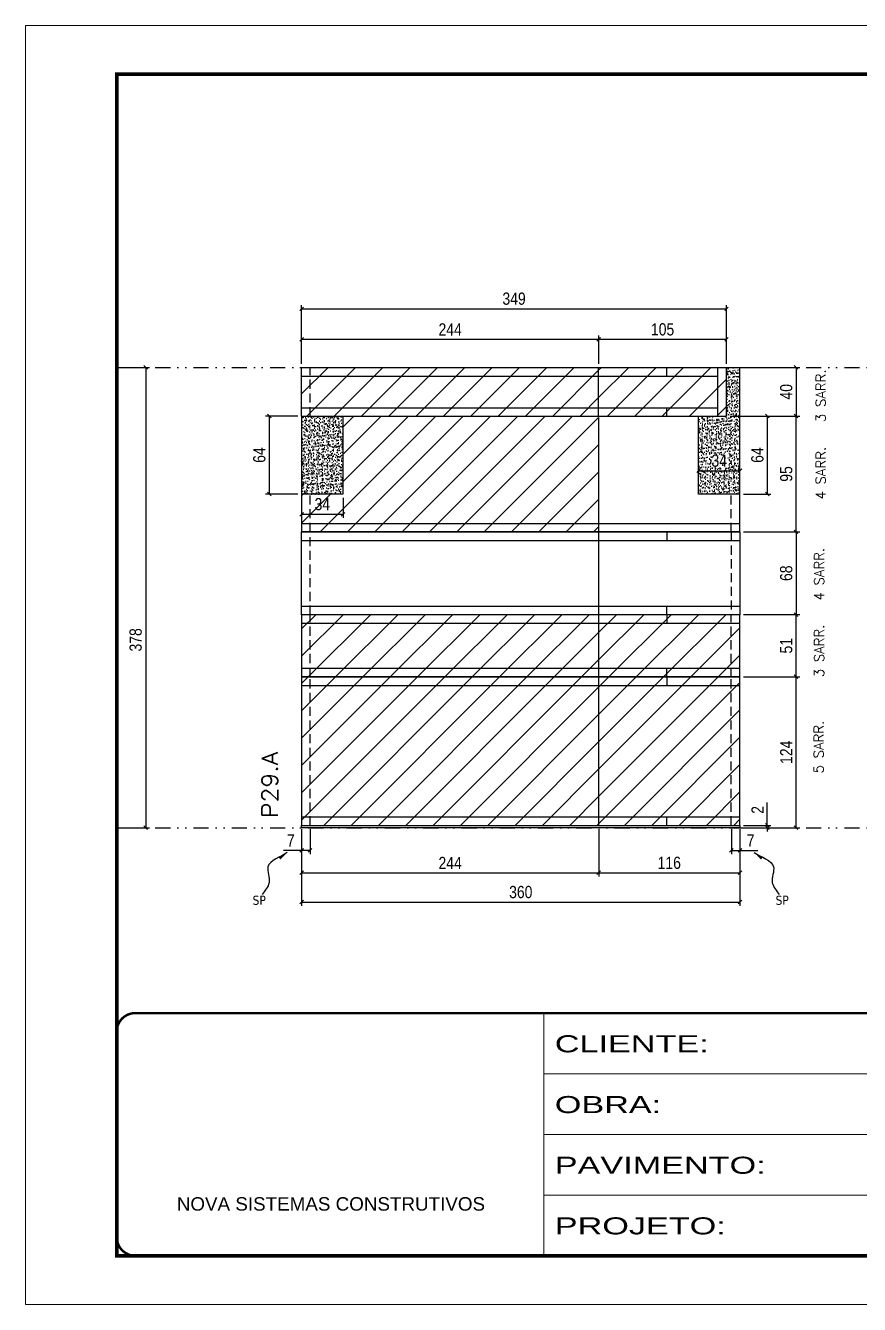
# Model space of a CAD drawing. Extents: x 28748 to 35002, y 14885 to 43501.
# Drawn here: x 28748 to 29433, y 27519 to 28569 of the extents above; entities that cross this region are included whole.
import ezdxf

# ---------------------------------------------------------------- set-up
doc = ezdxf.new("R2010")
doc.units = 0
for name, pattern in [('CONTINUO', [0]), ('DASHED', [0.75, 0.5, -0.25]), ('DIVIDE2', [0.625, 0.25, -0.125, 0, -0.125, 0, -0.125]), ('HIDDEN', [0.375, 0.25, -0.125])]:
    doc.linetypes.add(name, pattern=pattern)
for name, color, linetype in [('COTA', 241, 'Continuous'), ('Nível', 160, 'Continuous'), ('Painéis', 200, 'Continuous'), ('SARR_2.2x7', 40, 'Continuous'), ('Sarrafo de Pressão', 42, 'HIDDEN'), ('texto', 7, 'Continuous')]:
    doc.layers.add(name, color=color, linetype=linetype)
for name, color, linetype, lineweight in [('Folhas', 255, 'Continuous', 9), ('Hachura', 251, 'Continuous', 9), ('SARRAFO DE PRESSAO', 251, 'DASHED', 9), ('Texto Seção', 7, 'Continuous', 15)]:
    doc.layers.add(name, color=color, linetype=linetype, lineweight=lineweight)
doc.styles.add('ARIAL', font='arial.ttf')
doc.styles.add('COTA TECNICA', font='techl___.ttf', dxfattribs={"height": 10})
doc.styles.add('COTA TECNICA-50', font='techl___.ttf', dxfattribs={"height": 10})
doc.styles.add('REGUA-120', font='ROMANS.shx', dxfattribs={"height": 15})
doc.styles.add('ROMANS', font='romans.shx')
doc.styles.get("Standard").update_dxf_attribs({"font": 'arial.ttf'})
doc.styles.add('Tecnologia', font='')
doc.styles.get('Tecnologia').set_extended_font_data('Forgotten Futurist')
doc.dimstyles.new('COTA PAINEL-50', dxfattribs={"dimtxt": 10, "dimasz": 3, "dimexe": 3, "dimexo": 3, "dimgap": 3, "dimtad": 1, "dimdec": 1, "dimzin": 12, "dimdsep": 46, "dimtxsty": 'COTA TECNICA-50', "dimblk1": 'OBLIQUE', "dimblk2": 'OBLIQUE', "dimsah": 1, "dimcen": 0.9, "dimclrd": 4, "dimclre": 4, "dimclrt": 240, "dimadec": 1, "dimazin": 3, "dimtfac": 1, "dimtdec": 1, "dimtmove": 0, "dimatfit": 3, "dimfxl": 1, "dimtolj": 1, "dimtzin": 12, "dimarcsym": 0})
doc.dimstyles.new('PAINEL', dxfattribs={"dimtxt": 10, "dimasz": 3, "dimexe": 3, "dimexo": 3, "dimgap": 3, "dimtad": 1, "dimdec": 1, "dimzin": 12, "dimdsep": 46, "dimtxsty": 'COTA TECNICA', "dimblk1": 'OBLIQUE', "dimblk2": 'OBLIQUE', "dimsah": 1, "dimcen": 0.9, "dimclrd": 4, "dimclre": 4, "dimclrt": 240, "dimadec": 1, "dimazin": 3, "dimtfac": 1, "dimtdec": 1, "dimtmove": 0, "dimatfit": 3, "dimfxl": 1, "dimtolj": 1, "dimtzin": 12, "dimarcsym": 0})
doc.dimstyles.get("Standard").update_dxf_attribs({"dimtxt": 0.18, "dimasz": 0.18, "dimexe": 0.18, "dimexo": 0.0625, "dimgap": 0.09, "dimtad": 0, "dimtih": 1, "dimtoh": 1, "dimdec": 4, "dimzin": 0, "dimdsep": 46, "dimtxsty": 'Standard', "dimcen": 0.09, "dimadec": 0, "dimazin": 0, "dimtfac": 1, "dimtdec": 4, "dimtofl": 0, "dimtmove": 0, "dimatfit": 3, "dimfxl": 1, "dimtolj": 1, "dimtzin": 0, "dimarcsym": 0})
pattern_1 = [(45, (-100272.658, -2076.637), (-11.2253202, 11.2253202), [])]
pattern_2 = [(45, (22615.809, 32122.585), (-11.22532, 11.22532), [])]

# ---------------------------------------------------------------- blocks, each defined once
blk = doc.blocks.new('9999999999')
at = {"color": 30, "linetype": 'CONTINUO'}
for p, q in [((98564.6, 34230.2), (98564.6, 34429.4)), ((98564.6, 34379.6), (99584, 34379.6)), ((98564.6, 34329.8), (99488, 34329.8)), ((98564.6, 34280), (99488, 34280))]:
    blk.add_line(p, q, dxfattribs=at)
at = {"color": 30, "linetype": 'CONTINUO', "const_width": 2}
blk.add_lwpolyline([(99584, 34230.2), (99584, 34414.4, 0.414214), (99569, 34429.4), (98229, 34429.4, 0.414214), (98214, 34414.4), (98214, 34245.2, 0.414214), (98229, 34230.2), (99584, 34230.2)], format="xyb", dxfattribs=at)
at = {"layer": 'Folhas'}
blk.add_lwpolyline([(98139, 34190.2), (99624, 34190.2), (99624, 35240.2), (98139, 35240.2)], close=True, dxfattribs=at)
at = {"layer": 'Folhas', "color": 30, "const_width": 3}
blk.add_lwpolyline([(98214, 34230.2), (99584, 34230.2), (99584, 35200.2), (98214, 35200.2)], close=True, dxfattribs=at)
at = {"color": 7, "linetype": 'Continuous', "ltscale": 5, "style": 'ARIAL'}
blk.add_text('NOVA SISTEMAS CONSTRUTIVOS', height=11.059, dxfattribs=at).set_placement((98263.2, 34267.2))
at = {"layer": 'Folhas', "color": 7, "style": 'Tecnologia', "width": 1.5}
for s, p in [('CLIENTE:', (98573.7, 34397.2)), ('OBRA:', (98573.7, 34347.3)), ('PAVIMENTO:', (98573.7, 34297.5)), ('PROJETO:', (98573.7, 34247.7))]:
    blk.add_text(s, height=14, dxfattribs=at).set_placement(p)
blk = doc.blocks.new('_Oblique')
at = {"color": 0, "linetype": 'ByBlock', "lineweight": -2}
blk.add_line((-0.5, -0.5), (0.5, 0.5), dxfattribs=at)
blk = doc.blocks.new('*D946')
at = {"layer": 'COTA', "color": 4, "linetype": 'ByBlock', "lineweight": -2, "transparency": 16777216}
for p, q in [((28826.3, 28288.6), (28850.1, 28288.6)), ((28847.1, 28288.6), (28847.1, 27910.6)), ((28826.3, 27910.6), (28850.1, 27910.6))]:
    blk.add_line(p, q, dxfattribs=at)
at = {"layer": 'Defpoints', "color": 0, "linetype": 'ByBlock', "transparency": 16777216}
for p in [(28823.3, 28288.6), (28823.3, 27910.6), (28847.1, 27910.6)]:
    blk.add_point(p, dxfattribs=at)
at = {"layer": 'COTA', "color": 4, "linetype": 'ByBlock', "lineweight": -2, "transparency": 16777216, "xscale": 3, "yscale": 3, "zscale": 3}
for p, rotation in [((28847.1, 28288.6), 90), ((28847.1, 27910.6), 270)]:
    blk.add_blockref('_Oblique', p, dxfattribs=dict(at, rotation=rotation))
at = {"layer": 'COTA', "color": 240, "linetype": 'ByBlock', "transparency": 16777216, "insert": (28838.8, 28064.9), "char_height": 10, "attachment_point": 5, "rotation": 90, "style": 'COTA TECNICA'}
blk.add_mtext('\\A1;378', dxfattribs=at)
blk = doc.blocks.new('*D947')
at = {"layer": 'COTA', "color": 4, "lineweight": -2, "transparency": 16777216}
for p, q in [((28975.1, 27909.6), (28975.1, 27846.6)), ((29335.1, 27909.6), (29335.1, 27846.6)), ((28975.1, 27849.6), (29335.1, 27849.6))]:
    blk.add_line(p, q, dxfattribs=at)
at = {"layer": 'Defpoints', "color": 0, "transparency": 16777216}
for p in [(28975.1, 27912.6), (29335.1, 27912.6), (29335.1, 27849.6)]:
    blk.add_point(p, dxfattribs=at)
at = {"layer": 'COTA', "color": 4, "lineweight": -2, "transparency": 16777216, "xscale": 3, "yscale": 3, "zscale": 3, "rotation": 180}
blk.add_blockref('_Oblique', (28975.1, 27849.6), dxfattribs=at)
at = {"layer": 'COTA', "color": 4, "lineweight": -2, "transparency": 16777216, "xscale": 3, "yscale": 3, "zscale": 3}
blk.add_blockref('_Oblique', (29335.1, 27849.6), dxfattribs=at)
at = {"layer": 'COTA', "color": 240, "transparency": 16777216, "insert": (29155.1, 27857.8), "char_height": 10, "attachment_point": 5, "style": 'COTA TECNICA'}
blk.add_mtext('\\A1;360', dxfattribs=at)
blk = doc.blocks.new('*D948')
at = {"layer": 'COTA', "color": 4, "lineweight": -2, "transparency": 16777216}
for p, q in [((28982.1, 27909.6), (28982.1, 27889)), ((28975.1, 27907.6), (28975.1, 27889)), ((28975.1, 27892), (28960.3, 27892)), ((28982.1, 27892), (28975.1, 27892))]:
    blk.add_line(p, q, dxfattribs=at)
at = {"layer": 'Defpoints', "color": 0, "transparency": 16777216}
for p in [(28975.1, 27910.6), (28982.1, 27912.6), (28975.1, 27892)]:
    blk.add_point(p, dxfattribs=at)
at = {"layer": 'COTA', "color": 4, "lineweight": -2, "transparency": 16777216, "xscale": 3, "yscale": 3, "zscale": 3, "rotation": 180}
blk.add_blockref('_Oblique', (28975.1, 27892), dxfattribs=at)
at = {"layer": 'COTA', "color": 4, "lineweight": -2, "transparency": 16777216, "xscale": 3, "yscale": 3, "zscale": 3}
blk.add_blockref('_Oblique', (28982.1, 27892), dxfattribs=at)
at = {"layer": 'COTA', "color": 240, "transparency": 16777216, "insert": (28966.2, 27900.1), "char_height": 10, "attachment_point": 5, "style": 'COTA TECNICA-50'}
blk.add_mtext('\\A1;7', dxfattribs=at)
blk = doc.blocks.new('*D949')
at = {"layer": 'COTA', "color": 4, "lineweight": -2, "transparency": 16777216}
for p, q in [((29328.1, 27909.6), (29328.1, 27889)), ((29335.1, 27907.6), (29335.1, 27889)), ((29328.1, 27892), (29335.1, 27892)), ((29335.1, 27892), (29349.8, 27892))]:
    blk.add_line(p, q, dxfattribs=at)
at = {"layer": 'Defpoints', "color": 0, "transparency": 16777216}
for p in [(29328.1, 27912.6), (29335.1, 27910.6), (29335.1, 27892)]:
    blk.add_point(p, dxfattribs=at)
at = {"layer": 'COTA', "color": 4, "lineweight": -2, "transparency": 16777216, "xscale": 3, "yscale": 3, "zscale": 3, "rotation": 180}
blk.add_blockref('_Oblique', (29328.1, 27892), dxfattribs=at)
at = {"layer": 'COTA', "color": 4, "lineweight": -2, "transparency": 16777216, "xscale": 3, "yscale": 3, "zscale": 3}
blk.add_blockref('_Oblique', (29335.1, 27892), dxfattribs=at)
at = {"layer": 'COTA', "color": 240, "transparency": 16777216, "insert": (29343.9, 27900.1), "char_height": 10, "attachment_point": 5, "style": 'COTA TECNICA-50'}
blk.add_mtext('\\A1;7', dxfattribs=at)
blk = doc.blocks.new('*D950')
at = {"layer": 'COTA', "color": 4, "lineweight": -2, "transparency": 16777216}
for p, q in [((29338.1, 28034.6), (29384.3, 28034.6)), ((29381.3, 27910.6), (29381.3, 28034.6)), ((29338.1, 27910.6), (29384.3, 27910.6))]:
    blk.add_line(p, q, dxfattribs=at)
at = {"layer": 'Defpoints', "color": 0, "transparency": 16777216}
for p in [(29335.1, 28034.6), (29381.3, 28034.6), (29335.1, 27910.6)]:
    blk.add_point(p, dxfattribs=at)
at = {"layer": 'COTA', "color": 4, "lineweight": -2, "transparency": 16777216, "xscale": 3, "yscale": 3, "zscale": 3}
for p, rotation in [((29381.3, 28034.6), 90), ((29381.3, 27910.6), 270)]:
    blk.add_blockref('_Oblique', p, dxfattribs=dict(at, rotation=rotation))
at = {"layer": 'COTA', "color": 240, "transparency": 16777216, "insert": (29373.2, 27972.6), "char_height": 10, "attachment_point": 5, "rotation": 90, "style": 'COTA TECNICA-50'}
blk.add_mtext('\\A1;124', dxfattribs=at)
blk = doc.blocks.new('*D951')
at = {"layer": 'COTA', "color": 4, "lineweight": -2, "transparency": 16777216}
for p, q in [((29357.6, 27912.6), (29357.6, 27931.4)), ((29338.1, 27912.6), (29360.6, 27912.6)), ((29338.1, 27910.6), (29360.6, 27910.6)), ((29357.6, 27910.6), (29357.6, 27912.6)), ((29357.6, 27910.6), (29357.6, 27907.6))]:
    blk.add_line(p, q, dxfattribs=at)
at = {"layer": 'Defpoints', "color": 0, "transparency": 16777216}
for p in [(29335.1, 27912.6), (29335.1, 27910.6), (29357.6, 27910.6)]:
    blk.add_point(p, dxfattribs=at)
at = {"layer": 'COTA', "color": 4, "lineweight": -2, "transparency": 16777216, "xscale": 3, "yscale": 3, "zscale": 3}
for p, rotation in [((29357.6, 27912.6), 270), ((29357.6, 27910.6), 90)]:
    blk.add_blockref('_Oblique', p, dxfattribs=dict(at, rotation=rotation))
at = {"layer": 'COTA', "color": 240, "transparency": 16777216, "insert": (29349.6, 27925.3), "char_height": 10, "attachment_point": 5, "rotation": 90, "style": 'COTA TECNICA-50'}
blk.add_mtext('\\A1;2', dxfattribs=at)
blk = doc.blocks.new('*D952')
at = {"layer": 'COTA', "color": 4, "linetype": 'ByBlock', "lineweight": -2, "transparency": 16777216}
for p, q in [((29338.1, 28085.6), (29384.3, 28085.6)), ((29381.3, 28034.6), (29381.3, 28085.6)), ((29338.1, 28034.6), (29384.3, 28034.6))]:
    blk.add_line(p, q, dxfattribs=at)
at = {"layer": 'Defpoints', "color": 0, "linetype": 'ByBlock', "transparency": 16777216}
for p in [(29335.1, 28085.6), (29381.3, 28085.6), (29335.1, 28034.6)]:
    blk.add_point(p, dxfattribs=at)
at = {"layer": 'COTA', "color": 4, "linetype": 'ByBlock', "lineweight": -2, "transparency": 16777216, "xscale": 3, "yscale": 3, "zscale": 3}
for p, rotation in [((29381.3, 28085.6), 90), ((29381.3, 28034.6), 270)]:
    blk.add_blockref('_Oblique', p, dxfattribs=dict(at, rotation=rotation))
at = {"layer": 'COTA', "color": 240, "linetype": 'ByBlock', "transparency": 16777216, "insert": (29373.2, 28060.1), "char_height": 10, "attachment_point": 5, "rotation": 90, "style": 'COTA TECNICA'}
blk.add_mtext('\\A1;51', dxfattribs=at)
blk = doc.blocks.new('*D953')
at = {"layer": 'COTA', "color": 4, "linetype": 'ByBlock', "lineweight": -2, "transparency": 16777216}
for p, q in [((29338.1, 28248.6), (29360.6, 28248.6)), ((29357.6, 28248.6), (29357.6, 28184.6)), ((29338.1, 28184.6), (29360.6, 28184.6))]:
    blk.add_line(p, q, dxfattribs=at)
at = {"layer": 'Defpoints', "color": 0, "linetype": 'ByBlock', "transparency": 16777216}
for p in [(29335.1, 28248.6), (29335.1, 28184.6), (29357.6, 28184.6)]:
    blk.add_point(p, dxfattribs=at)
at = {"layer": 'COTA', "color": 4, "linetype": 'ByBlock', "lineweight": -2, "transparency": 16777216, "xscale": 3, "yscale": 3, "zscale": 3}
for p, rotation in [((29357.6, 28248.6), 90), ((29357.6, 28184.6), 270)]:
    blk.add_blockref('_Oblique', p, dxfattribs=dict(at, rotation=rotation))
at = {"layer": 'COTA', "color": 240, "linetype": 'ByBlock', "transparency": 16777216, "insert": (29349.5, 28216.6), "char_height": 10, "attachment_point": 5, "rotation": 90, "style": 'COTA TECNICA'}
blk.add_mtext('\\A1;64', dxfattribs=at)
blk = doc.blocks.new('*D1812')
at = {"layer": 'COTA', "color": 4, "linetype": 'ByBlock', "lineweight": -2, "transparency": 16777216}
for p, q in [((29338.1, 28248.6), (29384.3, 28248.6)), ((29381.3, 28153.6), (29381.3, 28248.6)), ((29338.1, 28153.6), (29384.3, 28153.6))]:
    blk.add_line(p, q, dxfattribs=at)
at = {"layer": 'Defpoints', "color": 0, "linetype": 'ByBlock', "transparency": 16777216}
for p in [(29335.1, 28248.6), (29381.3, 28248.6), (29335.1, 28153.6)]:
    blk.add_point(p, dxfattribs=at)
at = {"layer": 'COTA', "color": 4, "linetype": 'ByBlock', "lineweight": -2, "transparency": 16777216, "xscale": 3, "yscale": 3, "zscale": 3}
for p, rotation in [((29381.3, 28248.6), 90), ((29381.3, 28153.6), 270)]:
    blk.add_blockref('_Oblique', p, dxfattribs=dict(at, rotation=rotation))
at = {"layer": 'COTA', "color": 240, "linetype": 'ByBlock', "transparency": 16777216, "insert": (29373.2, 28201.1), "char_height": 10, "attachment_point": 5, "rotation": 90, "style": 'COTA TECNICA'}
blk.add_mtext('\\A1;95', dxfattribs=at)
blk = doc.blocks.new('*D1813')
at = {"layer": 'COTA', "color": 4, "linetype": 'ByBlock', "lineweight": -2, "transparency": 16777216}
for p, q in [((28972.1, 28248.6), (28945.5, 28248.6)), ((28948.5, 28248.6), (28948.5, 28184.6)), ((28972.1, 28184.6), (28945.5, 28184.6))]:
    blk.add_line(p, q, dxfattribs=at)
at = {"layer": 'Defpoints', "color": 0, "linetype": 'ByBlock', "transparency": 16777216}
for p in [(28975.1, 28248.6), (28948.5, 28184.6), (28975.1, 28184.6)]:
    blk.add_point(p, dxfattribs=at)
at = {"layer": 'COTA', "color": 4, "linetype": 'ByBlock', "lineweight": -2, "transparency": 16777216, "xscale": 3, "yscale": 3, "zscale": 3}
for p, rotation in [((28948.5, 28248.6), 90), ((28948.5, 28184.6), 270)]:
    blk.add_blockref('_Oblique', p, dxfattribs=dict(at, rotation=rotation))
at = {"layer": 'COTA', "color": 240, "linetype": 'ByBlock', "transparency": 16777216, "insert": (28940.4, 28216.6), "char_height": 10, "attachment_point": 5, "rotation": 90, "style": 'COTA TECNICA'}
blk.add_mtext('\\A1;64', dxfattribs=at)
blk = doc.blocks.new('*D1814')
at = {"layer": 'COTA', "color": 4, "linetype": 'ByBlock', "lineweight": -2, "transparency": 16777216}
for p, q in [((28975.1, 27909.6), (28975.1, 27870.7)), ((29219.1, 27909.6), (29219.1, 27870.7)), ((28975.1, 27873.7), (29219.1, 27873.7))]:
    blk.add_line(p, q, dxfattribs=at)
at = {"layer": 'Defpoints', "color": 0, "linetype": 'ByBlock', "transparency": 16777216}
for p in [(28975.1, 27912.6), (29219.1, 27912.6), (29219.1, 27873.7)]:
    blk.add_point(p, dxfattribs=at)
at = {"layer": 'COTA', "color": 4, "linetype": 'ByBlock', "lineweight": -2, "transparency": 16777216, "xscale": 3, "yscale": 3, "zscale": 3, "rotation": 180}
blk.add_blockref('_Oblique', (28975.1, 27873.7), dxfattribs=at)
at = {"layer": 'COTA', "color": 4, "linetype": 'ByBlock', "lineweight": -2, "transparency": 16777216, "xscale": 3, "yscale": 3, "zscale": 3}
blk.add_blockref('_Oblique', (29219.1, 27873.7), dxfattribs=at)
at = {"layer": 'COTA', "color": 240, "linetype": 'ByBlock', "transparency": 16777216, "insert": (29097.1, 27881.7), "char_height": 10, "attachment_point": 5, "style": 'COTA TECNICA'}
blk.add_mtext('\\A1;244', dxfattribs=at)
blk = doc.blocks.new('*D1815')
at = {"layer": 'COTA', "color": 4, "linetype": 'ByBlock', "lineweight": -2, "transparency": 16777216}
for p, q in [((29219.1, 27909.6), (29219.1, 27870.7)), ((29335.1, 27909.6), (29335.1, 27870.7)), ((29219.1, 27873.7), (29335.1, 27873.7))]:
    blk.add_line(p, q, dxfattribs=at)
at = {"layer": 'Defpoints', "color": 0, "linetype": 'ByBlock', "transparency": 16777216}
for p in [(29219.1, 27912.6), (29335.1, 27912.6), (29335.1, 27873.7)]:
    blk.add_point(p, dxfattribs=at)
at = {"layer": 'COTA', "color": 4, "linetype": 'ByBlock', "lineweight": -2, "transparency": 16777216, "xscale": 3, "yscale": 3, "zscale": 3, "rotation": 180}
blk.add_blockref('_Oblique', (29219.1, 27873.7), dxfattribs=at)
at = {"layer": 'COTA', "color": 4, "linetype": 'ByBlock', "lineweight": -2, "transparency": 16777216, "xscale": 3, "yscale": 3, "zscale": 3}
blk.add_blockref('_Oblique', (29335.1, 27873.7), dxfattribs=at)
at = {"layer": 'COTA', "color": 240, "linetype": 'ByBlock', "transparency": 16777216, "insert": (29277.1, 27881.8), "char_height": 10, "attachment_point": 5, "style": 'COTA TECNICA'}
blk.add_mtext('\\A1;116', dxfattribs=at)
blk = doc.blocks.new('*D1903')
at = {"layer": 'COTA', "color": 4, "linetype": 'ByBlock', "lineweight": -2, "transparency": 16777216}
for p, q in [((29301.1, 28187.6), (29301.1, 28206.8)), ((29301.1, 28203.8), (29335.1, 28203.8)), ((29335.1, 28187.6), (29335.1, 28206.8))]:
    blk.add_line(p, q, dxfattribs=at)
at = {"layer": 'Defpoints', "color": 0, "linetype": 'ByBlock', "transparency": 16777216}
for p in [(29335.1, 28203.8), (29301.1, 28184.6), (29335.1, 28184.6)]:
    blk.add_point(p, dxfattribs=at)
at = {"layer": 'COTA', "color": 4, "linetype": 'ByBlock', "lineweight": -2, "transparency": 16777216, "xscale": 3, "yscale": 3, "zscale": 3, "rotation": 180}
blk.add_blockref('_Oblique', (29301.1, 28203.8), dxfattribs=at)
at = {"layer": 'COTA', "color": 4, "linetype": 'ByBlock', "lineweight": -2, "transparency": 16777216, "xscale": 3, "yscale": 3, "zscale": 3}
blk.add_blockref('_Oblique', (29335.1, 28203.8), dxfattribs=at)
at = {"layer": 'COTA', "color": 240, "linetype": 'ByBlock', "transparency": 16777216, "insert": (29318.1, 28212), "char_height": 10, "attachment_point": 5, "style": 'COTA TECNICA'}
blk.add_mtext('\\A1;34', dxfattribs=at)
blk = doc.blocks.new('*D1818')
at = {"layer": 'COTA', "color": 4, "lineweight": -2, "transparency": 16777216}
for p, q in [((29338.1, 28153.6), (29384.3, 28153.6)), ((29381.3, 28153.6), (29381.3, 28085.6)), ((29338.1, 28085.6), (29384.3, 28085.6))]:
    blk.add_line(p, q, dxfattribs=at)
at = {"layer": 'Defpoints', "color": 0, "transparency": 16777216}
for p in [(29335.1, 28153.6), (29335.1, 28085.6), (29381.3, 28085.6)]:
    blk.add_point(p, dxfattribs=at)
at = {"layer": 'COTA', "color": 4, "lineweight": -2, "transparency": 16777216, "xscale": 3, "yscale": 3, "zscale": 3}
for p, rotation in [((29381.3, 28153.6), 90), ((29381.3, 28085.6), 270)]:
    blk.add_blockref('_Oblique', p, dxfattribs=dict(at, rotation=rotation))
at = {"layer": 'COTA', "color": 240, "transparency": 16777216, "insert": (29373.2, 28119.6), "char_height": 10, "attachment_point": 5, "rotation": 90, "style": 'COTA TECNICA'}
blk.add_mtext('\\A1;68', dxfattribs=at)
blk = doc.blocks.new('*D2062')
at = {"layer": 'COTA', "color": 4, "lineweight": -2, "transparency": 16777216}
for p, q in [((29338.1, 28288.6), (29384.3, 28288.6)), ((29381.3, 28288.6), (29381.3, 28248.6)), ((29327.1, 28248.6), (29384.3, 28248.6))]:
    blk.add_line(p, q, dxfattribs=at)
at = {"layer": 'Defpoints', "color": 0, "transparency": 16777216}
for p in [(29335.1, 28288.6), (29324.1, 28248.6), (29381.3, 28248.6)]:
    blk.add_point(p, dxfattribs=at)
at = {"layer": 'COTA', "color": 4, "lineweight": -2, "transparency": 16777216, "xscale": 3, "yscale": 3, "zscale": 3}
for p, rotation in [((29381.3, 28288.6), 90), ((29381.3, 28248.6), 270)]:
    blk.add_blockref('_Oblique', p, dxfattribs=dict(at, rotation=rotation))
at = {"layer": 'COTA', "color": 240, "transparency": 16777216, "insert": (29373.2, 28268.6), "char_height": 10, "attachment_point": 5, "rotation": 90, "style": 'COTA TECNICA-50'}
blk.add_mtext('\\A1;40', dxfattribs=at)
blk = doc.blocks.new('*D2063')
at = {"layer": 'COTA', "color": 4, "lineweight": -2, "transparency": 16777216}
for p, q in [((28975.1, 28181.6), (28975.1, 28165.1)), ((29009.1, 28181.6), (29009.1, 28165.1)), ((28975.1, 28168.1), (29009.1, 28168.1))]:
    blk.add_line(p, q, dxfattribs=at)
at = {"layer": 'Defpoints', "color": 0, "transparency": 16777216}
for p in [(28975.1, 28184.6), (29009.1, 28184.6), (29009.1, 28168.1)]:
    blk.add_point(p, dxfattribs=at)
at = {"layer": 'COTA', "color": 4, "lineweight": -2, "transparency": 16777216, "xscale": 3, "yscale": 3, "zscale": 3, "rotation": 180}
blk.add_blockref('_Oblique', (28975.1, 28168.1), dxfattribs=at)
at = {"layer": 'COTA', "color": 4, "lineweight": -2, "transparency": 16777216, "xscale": 3, "yscale": 3, "zscale": 3}
blk.add_blockref('_Oblique', (29009.1, 28168.1), dxfattribs=at)
at = {"layer": 'COTA', "color": 240, "transparency": 16777216, "insert": (28992.1, 28176.3), "char_height": 10, "attachment_point": 5, "style": 'COTA TECNICA-50'}
blk.add_mtext('\\A1;34', dxfattribs=at)
blk = doc.blocks.new('*D2064')
at = {"layer": 'COTA', "color": 4, "lineweight": -2, "transparency": 16777216}
for p, q in [((29219.1, 28291.6), (29219.1, 28314.7)), ((29219.1, 28311.7), (29324.1, 28311.7)), ((29324.1, 28291.6), (29324.1, 28314.7))]:
    blk.add_line(p, q, dxfattribs=at)
at = {"layer": 'Defpoints', "color": 0, "transparency": 16777216}
for p in [(29324.1, 28311.7), (29219.1, 28288.6), (29324.1, 28288.6)]:
    blk.add_point(p, dxfattribs=at)
at = {"layer": 'COTA', "color": 4, "lineweight": -2, "transparency": 16777216, "xscale": 3, "yscale": 3, "zscale": 3, "rotation": 180}
blk.add_blockref('_Oblique', (29219.1, 28311.7), dxfattribs=at)
at = {"layer": 'COTA', "color": 4, "lineweight": -2, "transparency": 16777216, "xscale": 3, "yscale": 3, "zscale": 3}
blk.add_blockref('_Oblique', (29324.1, 28311.7), dxfattribs=at)
at = {"layer": 'COTA', "color": 240, "transparency": 16777216, "insert": (29271.6, 28319.8), "char_height": 10, "attachment_point": 5, "style": 'COTA TECNICA-50'}
blk.add_mtext('\\A1;105', dxfattribs=at)
blk = doc.blocks.new('*D2065')
at = {"layer": 'COTA', "color": 4, "lineweight": -2, "transparency": 16777216}
for p, q in [((28975.1, 28291.6), (28975.1, 28314.7)), ((28975.1, 28311.7), (29219.1, 28311.7)), ((29219.1, 28291.6), (29219.1, 28314.7))]:
    blk.add_line(p, q, dxfattribs=at)
at = {"layer": 'Defpoints', "color": 0, "transparency": 16777216}
for p in [(29219.1, 28311.7), (28975.1, 28288.6), (29219.1, 28288.6)]:
    blk.add_point(p, dxfattribs=at)
at = {"layer": 'COTA', "color": 4, "lineweight": -2, "transparency": 16777216, "xscale": 3, "yscale": 3, "zscale": 3, "rotation": 180}
blk.add_blockref('_Oblique', (28975.1, 28311.7), dxfattribs=at)
at = {"layer": 'COTA', "color": 4, "lineweight": -2, "transparency": 16777216, "xscale": 3, "yscale": 3, "zscale": 3}
blk.add_blockref('_Oblique', (29219.1, 28311.7), dxfattribs=at)
at = {"layer": 'COTA', "color": 240, "transparency": 16777216, "insert": (29097.1, 28319.8), "char_height": 10, "attachment_point": 5, "style": 'COTA TECNICA-50'}
blk.add_mtext('\\A1;244', dxfattribs=at)
blk = doc.blocks.new('*D2066')
at = {"layer": 'COTA', "color": 4, "lineweight": -2, "transparency": 16777216}
for p, q in [((28975.1, 28291.6), (28975.1, 28339.7)), ((29324.1, 28291.6), (29324.1, 28339.7)), ((28975.1, 28336.7), (29324.1, 28336.7))]:
    blk.add_line(p, q, dxfattribs=at)
at = {"layer": 'Defpoints', "color": 0, "transparency": 16777216}
for p in [(29324.1, 28336.7), (28975.1, 28288.6), (29324.1, 28288.6)]:
    blk.add_point(p, dxfattribs=at)
at = {"layer": 'COTA', "color": 4, "lineweight": -2, "transparency": 16777216, "xscale": 3, "yscale": 3, "zscale": 3, "rotation": 180}
blk.add_blockref('_Oblique', (28975.1, 28336.7), dxfattribs=at)
at = {"layer": 'COTA', "color": 4, "lineweight": -2, "transparency": 16777216, "xscale": 3, "yscale": 3, "zscale": 3}
blk.add_blockref('_Oblique', (29324.1, 28336.7), dxfattribs=at)
at = {"layer": 'COTA', "color": 240, "transparency": 16777216, "insert": (29149.6, 28345), "char_height": 10, "attachment_point": 5, "style": 'COTA TECNICA-50'}
blk.add_mtext('\\A1;349', dxfattribs=at)

msp = doc.modelspace()

# ---------------------------------------------------------------- hatches: boundary and pattern name
at = {"layer": 'COTA', "linetype": 'ByBlock'}
h = msp.add_hatch(dxfattribs=at)
h.set_pattern_fill('AR-CONC', color=256, scale=0.03)
h.set_pattern_definition([(50, (22629.3086, 35546.31), (5.46554, -0.4781726), [0.5715, -6.2865]), (355, (22629.3086, 35546.31), (-1.0573026, 5.7317054), [0.4572, -5.0292175]), (100.451445, (22629.764, 35546.2703), (4.4082374, 5.2535326), [0.4857003, -5.3427073]), (46.1842, (22629.3086, 35547.834), (8.132371, -1.26127), [0.85725, -9.42975]), (96.63556, (22629.986, 35547.729), (7.122124, 7.422784), [0.728551, -8.014068]), (351.18415, (22629.309, 35547.834), (7.122124, 7.422784), [0.685799, -7.543792]), (21, (22630.0706, 35547.453), (4.5484317, -3.067956), [0.5715, -6.2865]), (326, (22630.0706, 35547.453), (1.854061, 5.525639), [0.4572, -5.0292]), (71.451445, (22630.4496, 35547.1975), (6.4024926, 2.457683), [0.4857003, -5.342698]), (37.5, (22629.3086, 35546.3102), (0.0926581, 2.53665117), [0, -4.96824, 0, -5.1054, 0, -5.04825]), (7.5, (22629.3086, 35546.3102), (2.0045899, 3.00541724), [0, -2.91084, 0, -4.85394, 0, -1.92405]), (327.5, (22627.6093, 35546.3102), (4.06771786, -0.1718623), [0, -1.905, 0, -5.9436, 0, -7.8867]), (317.5, (22626.8473, 35546.31), (4.4438754, 0.7627947), [0, -2.4765, 0, -3.94716, 0, -5.6007])])
h.paths.add_polyline_path([(29335.05, 28288.55), (29324.05, 28288.55), (29324.05, 28248.55), (29301.05, 28248.55), (29301.05, 28184.55), (29335.05, 28184.55)])
h.paths.add_polyline_path([(29307.27, 28202.29), (29329.15, 28202.29), (29329.15, 28222.87), (29307.27, 28222.87)], flags=24)
h = msp.add_hatch(dxfattribs=at)
h.set_pattern_fill('AR-CONC', color=256, scale=0.03)
h.set_pattern_definition([(50, (-100272.658, -3233.212), (5.46554007, -0.47817257), [0.5715, -6.2865]), (355, (-100272.658, -3233.212), (-1.05730264, 5.73170536), [0.4572, -5.02921753]), (100.4514447, (-100272.2025, -3233.2517), (4.40823741, 5.25353256), [0.48570026, -5.34270734]), (46.1842, (-100272.658, -3231.688), (8.13237123, -1.26126984), [0.85725, -9.42975]), (96.6355576, (-100271.98, -3231.793), (7.122124, 7.42278374), [0.7285507, -8.01406824]), (351.184151, (-100272.658, -3231.688), (7.122124, 7.42278374), [0.685799, -7.54379196]), (21, (-100271.896, -3232.069), (4.54843174, -3.06795595), [0.5715, -6.2865]), (326, (-100271.896, -3232.069), (1.85406085, 5.52563898), [0.4572, -5.0292]), (71.451445, (-100271.517, -3232.3245), (6.40249258, 2.45768307), [0.48570026, -5.34269813]), (37.5, (-100272.658, -3233.2119), (0.092658098, 2.536651166), [0, -4.96824, 0, -5.1054, 0, -5.04825]), (7.5, (-100272.658, -3233.212), (2.004589875, 3.005417245), [0, -2.91084, 0, -4.85394, 0, -1.92405]), (327.5, (-100274.3572, -3233.2119), (4.067717855, -0.17186232), [0, -1.905, 0, -5.9436, 0, -7.8867]), (317.5, (-100275.1192, -3233.212), (4.44387544, 0.76279473), [0, -2.4765, 0, -3.94716, 0, -5.6007])])
h.paths.add_polyline_path([(29009.05, 28248.55), (28975.05, 28248.55), (28975.05, 28184.55), (29009.05, 28184.55)])
at = {"layer": 'Hachura', "linetype": 'ByBlock'}
h = msp.add_hatch(dxfattribs=at)
h.set_pattern_fill('ANSI31', color=256, scale=5)
h.set_pattern_definition(pattern_2)
h.paths.add_polyline_path([(28975.05, 28288.55), (28975.05, 28248.55), (29219.05, 28248.55), (29219.05, 28288.55)])
h = msp.add_hatch(dxfattribs=at)
h.set_pattern_fill('ANSI31', color=256, scale=5)
h.set_pattern_definition(pattern_2)
h.paths.add_polyline_path([(29219.05, 28288.55), (29219.05, 28248.55), (29324.05, 28248.55), (29324.05, 28288.55)])
h = msp.add_hatch(dxfattribs=at)
h.set_pattern_fill('ANSI31', color=256, scale=5)
h.set_pattern_definition([(45, (-100272.658, -2079.637), (-11.2253202, 11.2253202), [])])
h.paths.add_polyline_path([(29219.05, 28153.55), (29219.05, 28248.55), (29009.05, 28248.55), (29009.05, 28184.55), (28975.05, 28184.55), (28975.05, 28153.55)])
h = msp.add_hatch(dxfattribs=at)
h.set_pattern_fill('ANSI31', color=256, scale=5)
h.set_pattern_definition(pattern_1)
h.paths.add_polyline_path([(28975.05, 28085.55), (28975.05, 28034.55), (29219.05, 28034.55), (29219.05, 28085.55)])
h = msp.add_hatch(dxfattribs=at)
h.set_pattern_fill('ANSI31', color=256, scale=5)
h.set_pattern_definition(pattern_1)
h.paths.add_polyline_path([(29219.05, 28085.55), (29219.05, 28034.55), (29335.05, 28034.55), (29335.05, 28085.55)])
h = msp.add_hatch(dxfattribs=at)
h.set_pattern_fill('ANSI31', color=256, scale=5)
h.set_pattern_definition(pattern_1)
h.paths.add_polyline_path([(28975.05, 28034.55), (28975.05, 27912.55), (29219.05, 27912.55), (29219.05, 28034.55)])
h = msp.add_hatch(dxfattribs=at)
h.set_pattern_fill('ANSI31', color=256, scale=5)
h.set_pattern_definition(pattern_1)
h.paths.add_polyline_path([(29335.05, 28034.55), (29219.05, 28034.55), (29219.05, 27912.55), (29335.05, 27912.55)])

# ---------------------------------------------------------------- linework, layer by layer
at = {"layer": 'COTA', "linetype": 'ByBlock'}
for p, q in [((29324.05, 28288.55), (29335.05, 28288.55)), ((29335.05, 28184.55), (29335.05, 28288.55)), ((28975.05, 28248.55), (28975.05, 28184.55)), ((28975.05, 28248.55), (29009.05, 28248.55))]:
    msp.add_line(p, q, dxfattribs=at)
at = {"layer": 'Nível', "color": 4, "linetype": 'DIVIDE2', "ltscale": 50}
for p, q in [((28823.34, 28288.55), (30193.34, 28288.55)), ((28823.34, 27910.55), (30193.34, 27910.55))]:
    msp.add_line(p, q, dxfattribs=at)
at = {"layer": 'Painéis'}
for p, q in [((28975.05, 28248.55), (28975.05, 28288.55)), ((28975.05, 28288.55), (29219.05, 28288.55)), ((29219.05, 28248.55), (29219.05, 28288.55)), ((29219.05, 28288.55), (29324.05, 28288.55)), ((29324.05, 28248.55), (29324.05, 28288.55)), ((28975.05, 28248.55), (29324.05, 28248.55)), ((29009.05, 28248.55), (29009.05, 28184.55)), ((29219.05, 28247.59), (29219.05, 28153.55)), ((29301.05, 28184.55), (29301.05, 28248.55)), ((29009.05, 28184.55), (28975.05, 28184.55)), ((28975.05, 28184.55), (28975.05, 28153.55)), ((29335.05, 28184.55), (29301.05, 28184.55)), ((29335.05, 28153.55), (29335.05, 28184.55)), ((28975.05, 28153.55), (29335.05, 28153.55)), ((28975.05, 28153.55), (29335.05, 28153.55)), ((28975.05, 28085.55), (28975.05, 28153.55)), ((29335.05, 28153.55), (28975.05, 28153.55)), ((29219.05, 28153.55), (29219.05, 27912.55)), ((29335.05, 28153.55), (29335.05, 28085.55)), ((28975.05, 28085.55), (28975.05, 28034.55)), ((29335.05, 28085.55), (28975.05, 28085.55)), ((29335.05, 28034.55), (29335.05, 28085.55)), ((29335.05, 28034.55), (28975.05, 28034.55)), ((28975.05, 28034.55), (28975.05, 27912.55)), ((28975.05, 28034.55), (29335.05, 28034.55)), ((29335.05, 27912.55), (29335.05, 28034.55)), ((28975.05, 27912.55), (29335.05, 27912.55))]:
    msp.add_line(p, q, dxfattribs=at)
msp.add_lwpolyline([(28975.05, 27912.55), (29335.05, 27912.55), (29335.05, 27910.55), (28975.05, 27910.55)], close=True, dxfattribs=at)
at = {"layer": 'SARR_2.2x7'}
for p, q in [((29275.05, 28281.55), (29275.05, 28288.55)), ((29317.05, 28248.55), (29317.05, 28288.55)), ((28975.05, 28281.55), (29275.05, 28281.55)), ((29275.05, 28281.55), (29317.05, 28281.55)), ((28975.05, 28255.55), (29275.05, 28255.55)), ((29275.05, 28255.55), (29317.05, 28255.55)), ((29275.05, 28248.55), (29275.05, 28255.55)), ((28975.05, 28160.55), (29219.05, 28160.55)), ((29219.05, 28160.55), (29335.05, 28160.55)), ((29275.05, 28153.55), (29275.05, 28146.55)), ((28975.05, 28146.55), (29275.05, 28146.55)), ((28975.05, 28146.55), (29275.05, 28146.55)), ((29275.05, 28146.55), (29335.05, 28146.55)), ((29275.05, 28146.55), (29335.05, 28146.55)), ((28975.05, 28092.55), (29275.05, 28092.55)), ((29275.05, 28085.55), (29275.05, 28092.55)), ((29275.05, 28092.55), (29335.05, 28092.55)), ((28975.05, 28078.55), (29275.05, 28078.55)), ((29275.05, 28085.55), (29275.05, 28078.55)), ((29275.05, 28078.55), (29335.05, 28078.55)), ((28975.05, 28041.55), (29275.05, 28041.55)), ((29275.05, 28041.55), (29335.05, 28041.55)), ((29275.05, 28034.55), (29275.05, 28041.55)), ((28975.05, 28027.55), (29275.05, 28027.55)), ((29275.05, 28034.55), (29275.05, 28027.55)), ((29275.05, 28027.55), (29335.05, 28027.55)), ((28975.05, 27919.55), (29275.05, 27919.55)), ((29275.05, 27919.55), (29335.05, 27919.55)), ((29275.05, 27912.55), (29275.05, 27919.55))]:
    msp.add_line(p, q, dxfattribs=at)
at = {"layer": 'Sarrafo de Pressão', "ltscale": 30}
for p, q in [((28982.05, 28248.55), (28982.05, 28288.55)), ((28982.05, 28153.55), (28982.05, 28184.55)), ((29328.05, 28153.55), (29328.05, 28184.55)), ((28982.05, 28085.55), (28982.05, 28153.55)), ((29328.05, 28153.55), (29328.05, 28085.55)), ((28982.05, 28034.55), (28982.05, 28085.55)), ((29328.05, 28034.55), (29328.05, 28085.55)), ((28982.05, 27912.55), (28982.05, 28034.55)), ((29328.05, 27912.55), (29328.05, 28034.55))]:
    msp.add_line(p, q, dxfattribs=at)

# ---------------------------------------------------------------- block references
at = {"layer": 'SARRAFO DE PRESSAO', "color": 6, "linetype": 'ByBlock'}
msp.add_blockref('9999999999', (-69390.64, -6670.94), dxfattribs=at)

# ---------------------------------------------------------------- texts
at = {"layer": 'texto', "color": 0, "char_height": 7.5, "attachment_point": 5}
for insert in [(28940.27, 27851.06), (29369.83, 27851.06)]:
    msp.add_mtext('{\\fTahoma|b0|i0|c0|p34;\\C4;SP}', dxfattribs=dict(at, insert=insert))
at = {"layer": 'Texto Seção', "linetype": 'Continuous', "style": 'ROMANS'}
for s, p in [('3 SARR.', (29405.49, 28243.7)), ('4 SARR.', (29405.49, 28180.15)), ('4 SARR.', (29404.19, 28097.19)), ('3 SARR.', (29404.19, 28034.21)), ('5 SARR.', (29403.77, 27955.27))]:
    msp.add_text(s, height=8, rotation=90, dxfattribs=at).set_placement(p)
at = {"layer": 'Texto Seção', "style": 'REGUA-120', "width": 1.1}
msp.add_text('P29.A', height=13, rotation=90, dxfattribs=at).set_placement((28955.43, 27918.45))

# ---------------------------------------------------------------- dimensions: what is measured, and where the dimension line sits
at = {"layer": 'COTA'}
for base, p1, p2, picture, middle in [((29324.05, 28336.73), (28975.05, 28288.55), (29324.05, 28288.55), '*D2066', (29149.55, 28344.98)), ((29219.05, 28311.68), (28975.05, 28288.55), (29219.05, 28288.55), '*D2065', (29097.05, 28319.76)), ((29324.05, 28311.68), (29219.05, 28288.55), (29324.05, 28288.55), '*D2064', (29271.55, 28319.79)), ((29009.05, 28168.1), (28975.05, 28184.55), (29009.05, 28184.55), '*D2063', (28992.05, 28176.32)), ((29335.05, 27892.04), (29328.05, 27912.55), (29335.05, 27910.55), '*D949', (29343.92, 27900.11))]:
    dim = msp.add_linear_dim(base=base, p1=p1, p2=p2, dimstyle='COTA PAINEL-50', dxfattribs=at)
    dim.commit()
    dim.dimension.update_dxf_attribs({"geometry": picture, "text_midpoint": middle})
at = {"layer": 'COTA', "linetype": 'ByBlock'}
for base, p1, p2, picture, middle in [((28847.06, 27910.55), (28823.34, 28288.55), (28823.34, 27910.55), '*D946', (28847.06, 28064.92)), ((29357.58, 28184.55), (29335.05, 28248.55), (29335.05, 28184.55), '*D953', (29357.58, 28216.55))]:
    dim = msp.add_linear_dim(base=base, p1=p1, p2=p2, angle=90, dimstyle='PAINEL', dxfattribs=at)
    dim.commit()
    dim.dimension.update_dxf_attribs({"geometry": picture, "text_midpoint": middle, "dimtype": 160})
at = {"layer": 'COTA'}
for base, p1, p2, angle, picture, middle in [((29381.29, 28248.55), (29335.05, 28288.55), (29324.05, 28248.55), 90, '*D2062', (29373.19, 28268.55)), ((29381.29, 28034.55), (29335.05, 27910.55), (29335.05, 28034.55), 90, '*D950', (29373.22, 27972.55)), ((28975.05, 27892.04), (28982.05, 27912.55), (28975.05, 27910.55), 180, '*D948', (28966.19, 27900.11))]:
    dim = msp.add_linear_dim(base=base, p1=p1, p2=p2, angle=angle, dimstyle='COTA PAINEL-50', dxfattribs=at)
    dim.commit()
    dim.dimension.update_dxf_attribs({"geometry": picture, "text_midpoint": middle})
at = {"layer": 'COTA', "linetype": 'ByBlock'}
for base, p1, p2, picture, middle in [((28948.52, 28184.55), (28975.05, 28248.55), (28975.05, 28184.55), '*D1813', (28940.42, 28216.55)), ((29381.29, 28248.55), (29335.05, 28153.55), (29335.05, 28248.55), '*D1812', (29373.15, 28201.05))]:
    dim = msp.add_linear_dim(base=base, p1=p1, p2=p2, angle=90, dimstyle='PAINEL', dxfattribs=at)
    dim.commit()
    dim.dimension.update_dxf_attribs({"geometry": picture, "text_midpoint": middle})
for base, p1, p2, picture, middle in [((29335.05, 28203.78), (29301.05, 28184.55), (29335.05, 28184.55), '*D1903', (29318.05, 28212)), ((29219.05, 27873.65), (28975.05, 27912.55), (29219.05, 27912.55), '*D1814', (29097.05, 27881.72))]:
    dim = msp.add_linear_dim(base=base, p1=p1, p2=p2, dimstyle='PAINEL', dxfattribs=at)
    dim.commit()
    dim.dimension.update_dxf_attribs({"geometry": picture, "text_midpoint": middle})
at = {"layer": 'COTA'}
for base, p1, p2, dimstyle, picture, middle in [((29381.29, 28085.55), (29335.05, 28153.55), (29335.05, 28085.55), 'PAINEL', '*D1818', (29381.29, 28119.55)), ((29357.58, 27910.55), (29335.05, 27912.55), (29335.05, 27910.55), 'COTA PAINEL-50', '*D951', (29357.58, 27925.3))]:
    dim = msp.add_linear_dim(base=base, p1=p1, p2=p2, angle=90, dimstyle=dimstyle, dxfattribs=at)
    dim.commit()
    dim.dimension.update_dxf_attribs({"geometry": picture, "text_midpoint": middle, "dimtype": 160})
at = {"layer": 'COTA', "linetype": 'ByBlock'}
dim = msp.add_linear_dim(base=(29381.29, 28085.55), p1=(29335.05, 28034.55), p2=(29335.05, 28085.55), angle=90, dimstyle='PAINEL', override={"dimtmove": 1}, dxfattribs=at)
dim.commit()
dim.dimension.update_dxf_attribs({"geometry": '*D952', "text_midpoint": (29373.18, 28060.05)})
at = {"layer": 'COTA'}
dim = msp.add_linear_dim(base=(29335.05, 27849.63), p1=(28975.05, 27912.55), p2=(29335.05, 27912.55), dimstyle='PAINEL', override={"dimarcsym": 2}, dxfattribs=at)
dim.commit()
dim.dimension.update_dxf_attribs({"geometry": '*D947', "text_midpoint": (29155.05, 27857.85)})
at = {"layer": 'COTA', "linetype": 'ByBlock'}
dim = msp.add_linear_dim(base=(29335.05, 27873.65), p1=(29219.05, 27912.55), p2=(29335.05, 27912.55), dimstyle='PAINEL', override={"dimtmove": 1}, dxfattribs=at)
dim.commit()
dim.dimension.update_dxf_attribs({"geometry": '*D1815', "text_midpoint": (29277.05, 27881.75)})

# ---------------------------------------------------------------- leaders
at = {"layer": 'COTA', "path_type": 1}
for points in [[(28963.22, 27890.37), (28947.44, 27878.54), (28948.36, 27865.53), (28942.81, 27855.75)], [(29346.88, 27890.37), (29362.67, 27878.54), (29361.74, 27865.53), (29367.29, 27855.75)]]:
    msp.add_leader(points, dimstyle='Standard', override={"dimasz": 8}, dxfattribs=at)

doc.saveas('drawing.dxf')
